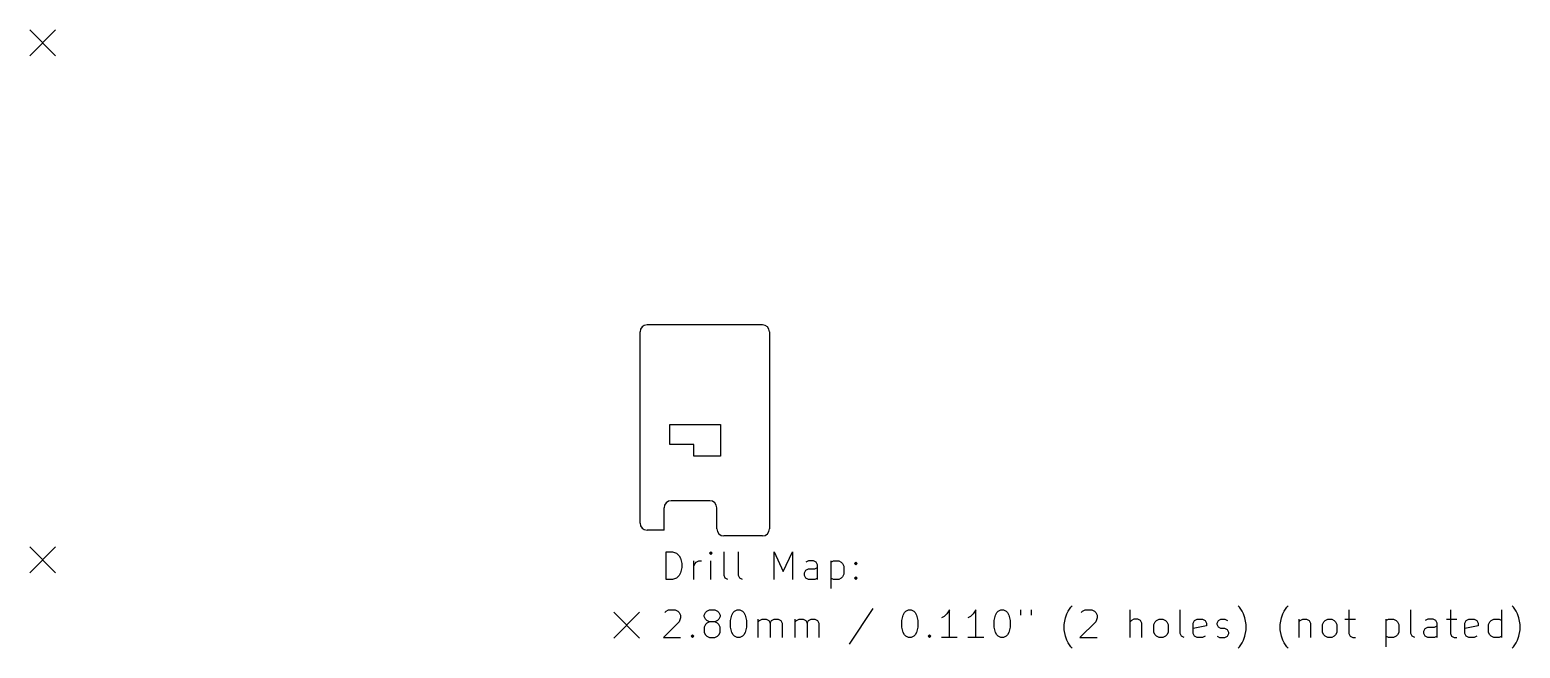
# Model space of a CAD drawing. Extents: x 5.48 to 11.84, y -4 to -1.37.
import ezdxf

# ---------------------------------------------------------------- set-up
doc = ezdxf.new("R2010")
doc.units = 0
doc.header["$MEASUREMENT"] = 0
doc.layers.add('BLACK', color=7, linetype='CONTINUOUS')

msp = doc.modelspace()

# ---------------------------------------------------------------- linework, layer by layer
at = {"layer": 'BLACK', "linetype": 'CONTINUOUS'}
for p, q in [((5.47638, -1.36732), (5.58661, -1.47756)), ((5.58661, -1.36732), (5.47638, -1.47756)), ((8.08, -3.22), (8.08, -2.655)), ((8.6025, -2.625), (8.11, -2.625)), ((8.6325, -2.655), (8.6325, -3.495)), ((8.20768, -3.0498), (8.42268, -3.0498)), ((8.20768, -3.1348), (8.20768, -3.0498)), ((8.42268, -3.0498), (8.42268, -3.1848)), ((8.31, -3.1348), (8.20768, -3.1348)), ((8.31, -3.1848), (8.31, -3.1348)), ((8.08, -3.47), (8.08, -3.22)), ((8.42268, -3.1848), (8.31, -3.185)), ((8.18268, -3.5), (8.1825, -3.405)), ((8.3775, -3.375), (8.2125, -3.3748)), ((8.4075, -3.495), (8.40768, -3.405)), ((8.18268, -3.5), (8.11, -3.5)), ((8.6025, -3.525), (8.4375, -3.5248)), ((5.47638, -3.57205), (5.58661, -3.68228)), ((5.58661, -3.57205), (5.47638, -3.68228)), ((8.1908, -3.71032), (8.1908, -3.59221)), ((8.1908, -3.59221), (8.21892, -3.59221)), ((8.21892, -3.59221), (8.23579, -3.59783)), ((8.23579, -3.59783), (8.24704, -3.60908)), ((8.24704, -3.60908), (8.25267, -3.62033)), ((8.25267, -3.62033), (8.25829, -3.64283)), ((8.38202, -3.59221), (8.3764, -3.59783)), ((8.3764, -3.59783), (8.38202, -3.60346)), ((8.38765, -3.59783), (8.38202, -3.59221)), ((8.38202, -3.59221), (8.38202, -3.60346)), ((8.38202, -3.60346), (8.38765, -3.59783)), ((8.43827, -3.69345), (8.43827, -3.59221)), ((8.50013, -3.69345), (8.50013, -3.59221)), ((8.65199, -3.71032), (8.65199, -3.59221)), ((8.65199, -3.59221), (8.69136, -3.67657)), ((8.69136, -3.67657), (8.73073, -3.59221)), ((8.73073, -3.59221), (8.73073, -3.71032)), ((8.25267, -3.6822), (8.24704, -3.69345)), ((8.25829, -3.6597), (8.25267, -3.6822)), ((8.25829, -3.64283), (8.25829, -3.6597)), ((8.30891, -3.71032), (8.30891, -3.63158)), ((8.30891, -3.65408), (8.31453, -3.64283)), ((8.31453, -3.64283), (8.32016, -3.6372)), ((8.32016, -3.6372), (8.33141, -3.63158)), ((8.33141, -3.63158), (8.34265, -3.63158)), ((8.38202, -3.71032), (8.38202, -3.63158)), ((8.78135, -3.6822), (8.78697, -3.67095)), ((8.78135, -3.69345), (8.78135, -3.6822)), ((8.79822, -3.63158), (8.78697, -3.6372)), ((8.78697, -3.67095), (8.79822, -3.66533)), ((8.82072, -3.63158), (8.79822, -3.63158)), ((8.79822, -3.66533), (8.82634, -3.66533)), ((8.83197, -3.6372), (8.82072, -3.63158)), ((8.82634, -3.66533), (8.83759, -3.6597)), ((8.83759, -3.64845), (8.83197, -3.6372)), ((8.83759, -3.71032), (8.83759, -3.64845)), ((8.89384, -3.63158), (8.89384, -3.74969)), ((8.89384, -3.6372), (8.90508, -3.63158)), ((8.90508, -3.63158), (8.92758, -3.63158)), ((8.92758, -3.63158), (8.93883, -3.6372)), ((8.93883, -3.6372), (8.94445, -3.64283)), ((8.94445, -3.64283), (8.95008, -3.65408)), ((8.95008, -3.68782), (8.94445, -3.69907)), ((8.95008, -3.65408), (8.95008, -3.68782)), ((8.99507, -3.64283), (9.0007, -3.6372)), ((9.0007, -3.64845), (8.99507, -3.64283)), ((9.0007, -3.6372), (9.00632, -3.64283)), ((9.0007, -3.6372), (9.0007, -3.64845)), ((9.00632, -3.64283), (9.0007, -3.64845)), ((8.21892, -3.71032), (8.1908, -3.71032)), ((8.23579, -3.7047), (8.21892, -3.71032)), ((8.24704, -3.69345), (8.23579, -3.7047)), ((8.44389, -3.7047), (8.43827, -3.69345)), ((8.45514, -3.71032), (8.44389, -3.7047)), ((8.50576, -3.7047), (8.50013, -3.69345)), ((8.51701, -3.71032), (8.50576, -3.7047)), ((8.78697, -3.7047), (8.78135, -3.69345)), ((8.79822, -3.71032), (8.78697, -3.7047)), ((8.82634, -3.71032), (8.79822, -3.71032)), ((8.83759, -3.7047), (8.82634, -3.71032)), ((8.90508, -3.71032), (8.89384, -3.7047)), ((8.92758, -3.71032), (8.90508, -3.71032)), ((8.93883, -3.7047), (8.92758, -3.71032)), ((8.94445, -3.69907), (8.93883, -3.7047)), ((8.99507, -3.7047), (9.0007, -3.69907)), ((9.0007, -3.71032), (8.99507, -3.7047)), ((9.0007, -3.69907), (9.00632, -3.7047)), ((9.0007, -3.69907), (9.0007, -3.71032)), ((9.00632, -3.7047), (9.0007, -3.71032)), ((7.9678, -3.8498), (8.07803, -3.96004)), ((8.07803, -3.8498), (7.9678, -3.96004)), ((8.18517, -3.85149), (8.1908, -3.84587)), ((8.1908, -3.84587), (8.20205, -3.84024)), ((8.20205, -3.84024), (8.23017, -3.84024)), ((8.23017, -3.84024), (8.24142, -3.84587)), ((8.24142, -3.84587), (8.24704, -3.85149)), ((8.24704, -3.85149), (8.25267, -3.86274)), ((8.25267, -3.87399), (8.24704, -3.89086)), ((8.25267, -3.86274), (8.25267, -3.87399)), ((8.3539, -3.86274), (8.35953, -3.85149)), ((8.3539, -3.86836), (8.3539, -3.86274)), ((8.35953, -3.87961), (8.3539, -3.86836)), ((8.35953, -3.85149), (8.36515, -3.84587)), ((8.36515, -3.84587), (8.3764, -3.84024)), ((8.3764, -3.84024), (8.3989, -3.84024)), ((8.3989, -3.84024), (8.41015, -3.84587)), ((8.41015, -3.84587), (8.41577, -3.85149)), ((8.41577, -3.85149), (8.42139, -3.86274)), ((8.42139, -3.86836), (8.41577, -3.87961)), ((8.42139, -3.86274), (8.42139, -3.86836)), ((8.46639, -3.88524), (8.47201, -3.86274)), ((8.47201, -3.86274), (8.47764, -3.85149)), ((8.47764, -3.85149), (8.48326, -3.84587)), ((8.48326, -3.84587), (8.49451, -3.84024)), ((8.49451, -3.84024), (8.50576, -3.84024)), ((8.50576, -3.84024), (8.51701, -3.84587)), ((8.51701, -3.84587), (8.52263, -3.85149)), ((8.52263, -3.85149), (8.52826, -3.86274)), ((8.52826, -3.86274), (8.53388, -3.88524)), ((9.07381, -3.83462), (8.97258, -3.98647)), ((9.19755, -3.88524), (9.20317, -3.86274)), ((9.20317, -3.86274), (9.2088, -3.85149)), ((9.2088, -3.85149), (9.21442, -3.84587)), ((9.21442, -3.84587), (9.22567, -3.84024)), ((9.22567, -3.84024), (9.23692, -3.84024)), ((9.23692, -3.84024), (9.24817, -3.84587)), ((9.24817, -3.84587), (9.25379, -3.85149)), ((9.25379, -3.85149), (9.25942, -3.86274)), ((9.25942, -3.86274), (9.26504, -3.88524)), ((9.37753, -3.86836), (9.36628, -3.87399)), ((9.38877, -3.85711), (9.37753, -3.86836)), ((9.40002, -3.84024), (9.38877, -3.85711)), ((9.40002, -3.95835), (9.40002, -3.84024)), ((9.49001, -3.86836), (9.47876, -3.87399)), ((9.50126, -3.85711), (9.49001, -3.86836)), ((9.51251, -3.84024), (9.50126, -3.85711)), ((9.51251, -3.95835), (9.51251, -3.84024)), ((9.59125, -3.88524), (9.59687, -3.86274)), ((9.59687, -3.86274), (9.6025, -3.85149)), ((9.6025, -3.85149), (9.60812, -3.84587)), ((9.60812, -3.84587), (9.61937, -3.84024)), ((9.61937, -3.84024), (9.63062, -3.84024)), ((9.63062, -3.84024), (9.64187, -3.84587)), ((9.64187, -3.84587), (9.64749, -3.85149)), ((9.64749, -3.85149), (9.65312, -3.86274)), ((9.65312, -3.86274), (9.65874, -3.88524)), ((9.70373, -3.84024), (9.70373, -3.86274)), ((9.74873, -3.84024), (9.74873, -3.86274)), ((9.88934, -3.90211), (9.89496, -3.87399)), ((9.89496, -3.87399), (9.90058, -3.85711)), ((9.90058, -3.85711), (9.90621, -3.84587)), ((9.90621, -3.84587), (9.91746, -3.82899)), ((9.91746, -3.82899), (9.92308, -3.82337)), ((9.96245, -3.85149), (9.96808, -3.84587)), ((9.96808, -3.84587), (9.97933, -3.84024)), ((9.97933, -3.84024), (10.0074, -3.84024)), ((10.0074, -3.84024), (10.0187, -3.84587)), ((10.0187, -3.84587), (10.0243, -3.85149)), ((10.0243, -3.85149), (10.0299, -3.86274)), ((10.0299, -3.87399), (10.0243, -3.89086)), ((10.0299, -3.86274), (10.0299, -3.87399)), ((10.1706, -3.95835), (10.1706, -3.84024)), ((10.3843, -3.94148), (10.3843, -3.84024)), ((10.6374, -3.82899), (10.6317, -3.82337)), ((10.6486, -3.84587), (10.6374, -3.82899)), ((10.6542, -3.85711), (10.6486, -3.84587)), ((10.6599, -3.87399), (10.6542, -3.85711)), ((10.6655, -3.90211), (10.6599, -3.87399)), ((10.8117, -3.90211), (10.8173, -3.87399)), ((10.8173, -3.87399), (10.823, -3.85711)), ((10.823, -3.85711), (10.8286, -3.84587)), ((10.8286, -3.84587), (10.8398, -3.82899)), ((10.8398, -3.82899), (10.8455, -3.82337)), ((11.1042, -3.84024), (11.1042, -3.94148)), ((11.3685, -3.94148), (11.3685, -3.84024)), ((11.5373, -3.84024), (11.5373, -3.94148)), ((11.7566, -3.95835), (11.7566, -3.84024)), ((11.8072, -3.82899), (11.8016, -3.82337)), ((11.8185, -3.84587), (11.8072, -3.82899)), ((11.8241, -3.85711), (11.8185, -3.84587)), ((11.8297, -3.87399), (11.8241, -3.85711)), ((11.8353, -3.90211), (11.8297, -3.87399)), ((8.24704, -3.89086), (8.17955, -3.95835)), ((8.35953, -3.90211), (8.3539, -3.91336)), ((8.3539, -3.91336), (8.3539, -3.93585)), ((8.3539, -3.93585), (8.35953, -3.9471)), ((8.36515, -3.88524), (8.35953, -3.87961)), ((8.36515, -3.89648), (8.35953, -3.90211)), ((8.3764, -3.89086), (8.36515, -3.88524)), ((8.3764, -3.89086), (8.36515, -3.89648)), ((8.3989, -3.89086), (8.3764, -3.89086)), ((8.41015, -3.88524), (8.3989, -3.89086)), ((8.41015, -3.89648), (8.3989, -3.89086)), ((8.41577, -3.87961), (8.41015, -3.88524)), ((8.41577, -3.90211), (8.41015, -3.89648)), ((8.42139, -3.91336), (8.41577, -3.90211)), ((8.41577, -3.9471), (8.42139, -3.93585)), ((8.42139, -3.93585), (8.42139, -3.91336)), ((8.46639, -3.91336), (8.46639, -3.88524)), ((8.47201, -3.93585), (8.46639, -3.91336)), ((8.47764, -3.9471), (8.47201, -3.93585)), ((8.52826, -3.93585), (8.52263, -3.9471)), ((8.53388, -3.91336), (8.52826, -3.93585)), ((8.53388, -3.88524), (8.53388, -3.91336)), ((8.5845, -3.95835), (8.5845, -3.87961)), ((8.5845, -3.89086), (8.59012, -3.88524)), ((8.59012, -3.88524), (8.60137, -3.87961)), ((8.60137, -3.87961), (8.61825, -3.87961)), ((8.61825, -3.87961), (8.62949, -3.88524)), ((8.62949, -3.88524), (8.63512, -3.89648)), ((8.63512, -3.89648), (8.64074, -3.88524)), ((8.63512, -3.89648), (8.63512, -3.95835)), ((8.64074, -3.88524), (8.65199, -3.87961)), ((8.65199, -3.87961), (8.66886, -3.87961)), ((8.66886, -3.87961), (8.68011, -3.88524)), ((8.68011, -3.88524), (8.68574, -3.89648)), ((8.68574, -3.89648), (8.68574, -3.95835)), ((8.74198, -3.95835), (8.74198, -3.87961)), ((8.74198, -3.89086), (8.7476, -3.88524)), ((8.7476, -3.88524), (8.75885, -3.87961)), ((8.75885, -3.87961), (8.77573, -3.87961)), ((8.77573, -3.87961), (8.78697, -3.88524)), ((8.78697, -3.88524), (8.7926, -3.89648)), ((8.7926, -3.89648), (8.79822, -3.88524)), ((8.7926, -3.89648), (8.7926, -3.95835)), ((8.79822, -3.88524), (8.80947, -3.87961)), ((8.80947, -3.87961), (8.82634, -3.87961)), ((8.82634, -3.87961), (8.83759, -3.88524)), ((8.83759, -3.88524), (8.84322, -3.89648)), ((8.84322, -3.89648), (8.84322, -3.95835)), ((9.19755, -3.91336), (9.19755, -3.88524)), ((9.20317, -3.93585), (9.19755, -3.91336)), ((9.2088, -3.9471), (9.20317, -3.93585)), ((9.25942, -3.93585), (9.25379, -3.9471)), ((9.26504, -3.91336), (9.25942, -3.93585)), ((9.26504, -3.88524), (9.26504, -3.91336)), ((9.59125, -3.91336), (9.59125, -3.88524)), ((9.59687, -3.93585), (9.59125, -3.91336)), ((9.6025, -3.9471), (9.59687, -3.93585)), ((9.65312, -3.93585), (9.64749, -3.9471)), ((9.65874, -3.91336), (9.65312, -3.93585)), ((9.65874, -3.88524), (9.65874, -3.91336)), ((9.88934, -3.92461), (9.88934, -3.90211)), ((9.89496, -3.95273), (9.88934, -3.92461)), ((10.0243, -3.89086), (9.95683, -3.95835)), ((10.1762, -3.88524), (10.1706, -3.89086)), ((10.1874, -3.87961), (10.1762, -3.88524)), ((10.2043, -3.87961), (10.1874, -3.87961)), ((10.2155, -3.88524), (10.2043, -3.87961)), ((10.2212, -3.89648), (10.2155, -3.88524)), ((10.2212, -3.95835), (10.2212, -3.89648)), ((10.2718, -3.90211), (10.2774, -3.89086)), ((10.2718, -3.93585), (10.2718, -3.90211)), ((10.2774, -3.9471), (10.2718, -3.93585)), ((10.2774, -3.89086), (10.283, -3.88524)), ((10.283, -3.88524), (10.2943, -3.87961)), ((10.2943, -3.87961), (10.3112, -3.87961)), ((10.3112, -3.87961), (10.3224, -3.88524)), ((10.3224, -3.88524), (10.328, -3.89086)), ((10.328, -3.89086), (10.3337, -3.90211)), ((10.3337, -3.93585), (10.328, -3.9471)), ((10.3337, -3.90211), (10.3337, -3.93585)), ((10.3899, -3.95273), (10.3843, -3.94148)), ((10.4405, -3.89648), (10.4461, -3.88524)), ((10.4405, -3.94148), (10.4405, -3.89648)), ((10.4968, -3.90773), (10.4405, -3.91898)), ((10.4461, -3.95273), (10.4405, -3.94148)), ((10.4461, -3.88524), (10.4574, -3.87961)), ((10.4574, -3.87961), (10.4799, -3.87961)), ((10.4799, -3.87961), (10.4911, -3.88524)), ((10.4911, -3.88524), (10.4968, -3.89648)), ((10.4968, -3.89648), (10.4968, -3.90773)), ((10.5418, -3.89648), (10.5474, -3.88524)), ((10.5418, -3.90211), (10.5418, -3.89648)), ((10.5474, -3.91336), (10.5418, -3.90211)), ((10.5474, -3.88524), (10.5586, -3.87961)), ((10.5586, -3.91898), (10.5474, -3.91336)), ((10.5586, -3.87961), (10.5755, -3.87961)), ((10.5755, -3.91898), (10.5586, -3.91898)), ((10.5755, -3.87961), (10.5867, -3.88524)), ((10.5867, -3.92461), (10.5755, -3.91898)), ((10.5924, -3.93585), (10.5867, -3.92461)), ((10.5867, -3.95273), (10.5924, -3.94148)), ((10.5924, -3.94148), (10.5924, -3.93585)), ((10.6599, -3.95273), (10.6655, -3.92461)), ((10.6655, -3.92461), (10.6655, -3.90211)), ((10.8117, -3.92461), (10.8117, -3.90211)), ((10.8173, -3.95273), (10.8117, -3.92461)), ((10.8905, -3.87961), (10.8905, -3.95835)), ((10.8905, -3.89086), (10.8961, -3.88524)), ((10.8961, -3.88524), (10.9073, -3.87961)), ((10.9073, -3.87961), (10.9242, -3.87961)), ((10.9242, -3.87961), (10.9355, -3.88524)), ((10.9355, -3.88524), (10.9411, -3.89648)), ((10.9411, -3.89648), (10.9411, -3.95835)), ((10.9917, -3.90211), (10.9973, -3.89086)), ((10.9917, -3.93585), (10.9917, -3.90211)), ((10.9973, -3.9471), (10.9917, -3.93585)), ((10.9973, -3.89086), (11.0029, -3.88524)), ((11.0029, -3.88524), (11.0142, -3.87961)), ((11.0142, -3.87961), (11.0311, -3.87961)), ((11.0311, -3.87961), (11.0423, -3.88524)), ((11.0423, -3.88524), (11.0479, -3.89086)), ((11.0479, -3.89086), (11.0536, -3.90211)), ((11.0536, -3.93585), (11.0479, -3.9471)), ((11.0536, -3.90211), (11.0536, -3.93585)), ((11.0873, -3.87961), (11.1323, -3.87961)), ((11.1042, -3.94148), (11.1098, -3.95273)), ((11.2617, -3.87961), (11.2617, -3.99772)), ((11.2617, -3.88524), (11.2729, -3.87961)), ((11.2729, -3.87961), (11.2954, -3.87961)), ((11.2954, -3.87961), (11.3067, -3.88524)), ((11.3067, -3.88524), (11.3123, -3.89086)), ((11.3123, -3.89086), (11.3179, -3.90211)), ((11.3179, -3.93585), (11.3123, -3.9471)), ((11.3179, -3.90211), (11.3179, -3.93585)), ((11.3742, -3.95273), (11.3685, -3.94148)), ((11.4248, -3.93023), (11.4304, -3.91898)), ((11.4248, -3.94148), (11.4248, -3.93023)), ((11.4304, -3.95273), (11.4248, -3.94148)), ((11.4416, -3.87961), (11.4304, -3.88524)), ((11.4304, -3.91898), (11.4416, -3.91336)), ((11.4641, -3.87961), (11.4416, -3.87961)), ((11.4416, -3.91336), (11.4698, -3.91336)), ((11.4754, -3.88524), (11.4641, -3.87961)), ((11.4698, -3.91336), (11.481, -3.90773)), ((11.481, -3.89648), (11.4754, -3.88524)), ((11.481, -3.95835), (11.481, -3.89648)), ((11.5204, -3.87961), (11.5654, -3.87961)), ((11.5373, -3.94148), (11.5429, -3.95273)), ((11.5991, -3.89648), (11.6047, -3.88524)), ((11.5991, -3.94148), (11.5991, -3.89648)), ((11.6554, -3.90773), (11.5991, -3.91898)), ((11.6047, -3.95273), (11.5991, -3.94148)), ((11.6047, -3.88524), (11.616, -3.87961)), ((11.616, -3.87961), (11.6385, -3.87961)), ((11.6385, -3.87961), (11.6497, -3.88524)), ((11.6497, -3.88524), (11.6554, -3.89648)), ((11.6554, -3.89648), (11.6554, -3.90773)), ((11.7004, -3.90211), (11.706, -3.89086)), ((11.7004, -3.93585), (11.7004, -3.90211)), ((11.706, -3.9471), (11.7004, -3.93585)), ((11.706, -3.89086), (11.7116, -3.88524)), ((11.7116, -3.88524), (11.7229, -3.87961)), ((11.7229, -3.87961), (11.7454, -3.87961)), ((11.7454, -3.87961), (11.7566, -3.88524)), ((11.8297, -3.95273), (11.8353, -3.92461)), ((11.8353, -3.92461), (11.8353, -3.90211)), ((8.17955, -3.95835), (8.25267, -3.95835)), ((8.29766, -3.95273), (8.30328, -3.9471)), ((8.30328, -3.95835), (8.29766, -3.95273)), ((8.30328, -3.9471), (8.30891, -3.95273)), ((8.30328, -3.9471), (8.30328, -3.95835)), ((8.30891, -3.95273), (8.30328, -3.95835)), ((8.35953, -3.9471), (8.36515, -3.95273)), ((8.36515, -3.95273), (8.3764, -3.95835)), ((8.3764, -3.95835), (8.3989, -3.95835)), ((8.3989, -3.95835), (8.41015, -3.95273)), ((8.41015, -3.95273), (8.41577, -3.9471)), ((8.48326, -3.95273), (8.47764, -3.9471)), ((8.49451, -3.95835), (8.48326, -3.95273)), ((8.50576, -3.95835), (8.49451, -3.95835)), ((8.51701, -3.95273), (8.50576, -3.95835)), ((8.52263, -3.9471), (8.51701, -3.95273)), ((9.21442, -3.95273), (9.2088, -3.9471)), ((9.22567, -3.95835), (9.21442, -3.95273)), ((9.23692, -3.95835), (9.22567, -3.95835)), ((9.24817, -3.95273), (9.23692, -3.95835)), ((9.25379, -3.9471), (9.24817, -3.95273)), ((9.31003, -3.95273), (9.31566, -3.9471)), ((9.31566, -3.95835), (9.31003, -3.95273)), ((9.31566, -3.9471), (9.32128, -3.95273)), ((9.31566, -3.9471), (9.31566, -3.95835)), ((9.32128, -3.95273), (9.31566, -3.95835)), ((9.43377, -3.95835), (9.36628, -3.95835)), ((9.54625, -3.95835), (9.47876, -3.95835)), ((9.60812, -3.95273), (9.6025, -3.9471)), ((9.61937, -3.95835), (9.60812, -3.95273)), ((9.63062, -3.95835), (9.61937, -3.95835)), ((9.64187, -3.95273), (9.63062, -3.95835)), ((9.64749, -3.9471), (9.64187, -3.95273)), ((9.90058, -3.9696), (9.89496, -3.95273)), ((9.90621, -3.98085), (9.90058, -3.9696)), ((9.91746, -3.99772), (9.90621, -3.98085)), ((9.92308, -4.00335), (9.91746, -3.99772)), ((9.95683, -3.95835), (10.0299, -3.95835)), ((10.283, -3.95273), (10.2774, -3.9471)), ((10.2943, -3.95835), (10.283, -3.95273)), ((10.3112, -3.95835), (10.2943, -3.95835)), ((10.3224, -3.95273), (10.3112, -3.95835)), ((10.328, -3.9471), (10.3224, -3.95273)), ((10.4011, -3.95835), (10.3899, -3.95273)), ((10.4574, -3.95835), (10.4461, -3.95273)), ((10.4799, -3.95835), (10.4574, -3.95835)), ((10.4911, -3.95273), (10.4799, -3.95835)), ((10.5418, -3.95273), (10.553, -3.95835)), ((10.553, -3.95835), (10.5755, -3.95835)), ((10.5755, -3.95835), (10.5867, -3.95273)), ((10.6317, -4.00335), (10.6374, -3.99772)), ((10.6374, -3.99772), (10.6486, -3.98085)), ((10.6486, -3.98085), (10.6542, -3.9696)), ((10.6542, -3.9696), (10.6599, -3.95273)), ((10.823, -3.9696), (10.8173, -3.95273)), ((10.8286, -3.98085), (10.823, -3.9696)), ((10.8398, -3.99772), (10.8286, -3.98085)), ((10.8455, -4.00335), (10.8398, -3.99772)), ((11.0029, -3.95273), (10.9973, -3.9471)), ((11.0142, -3.95835), (11.0029, -3.95273)), ((11.0311, -3.95835), (11.0142, -3.95835)), ((11.0423, -3.95273), (11.0311, -3.95835)), ((11.0479, -3.9471), (11.0423, -3.95273)), ((11.1098, -3.95273), (11.1211, -3.95835)), ((11.1211, -3.95835), (11.1323, -3.95835)), ((11.2729, -3.95835), (11.2617, -3.95273)), ((11.2954, -3.95835), (11.2729, -3.95835)), ((11.3067, -3.95273), (11.2954, -3.95835)), ((11.3123, -3.9471), (11.3067, -3.95273)), ((11.3854, -3.95835), (11.3742, -3.95273)), ((11.4416, -3.95835), (11.4304, -3.95273)), ((11.4698, -3.95835), (11.4416, -3.95835)), ((11.481, -3.95273), (11.4698, -3.95835)), ((11.5429, -3.95273), (11.5541, -3.95835)), ((11.5541, -3.95835), (11.5654, -3.95835)), ((11.616, -3.95835), (11.6047, -3.95273)), ((11.6385, -3.95835), (11.616, -3.95835)), ((11.6497, -3.95273), (11.6385, -3.95835)), ((11.7116, -3.95273), (11.706, -3.9471)), ((11.7229, -3.95835), (11.7116, -3.95273)), ((11.7454, -3.95835), (11.7229, -3.95835)), ((11.7566, -3.95273), (11.7454, -3.95835)), ((11.8016, -4.00335), (11.8072, -3.99772)), ((11.8072, -3.99772), (11.8185, -3.98085)), ((11.8185, -3.98085), (11.8241, -3.9696)), ((11.8241, -3.9696), (11.8297, -3.95273))]:
    msp.add_line(p, q, dxfattribs=at)
at = {"layer": 'BLACK'}
for centre, start, end in [((8.11, -2.655), 90, 180), ((8.6025, -2.655), 0, 90), ((8.2125, -3.405), 90, 180), ((8.3775, -3.405), 0, 90), ((8.11, -3.47), 180, 270), ((8.4375, -3.495), 180, 270), ((8.6025, -3.495), -90, 0)]:
    msp.add_arc(centre, 0.03, start, end, dxfattribs=at)

doc.saveas('drawing.dxf')
